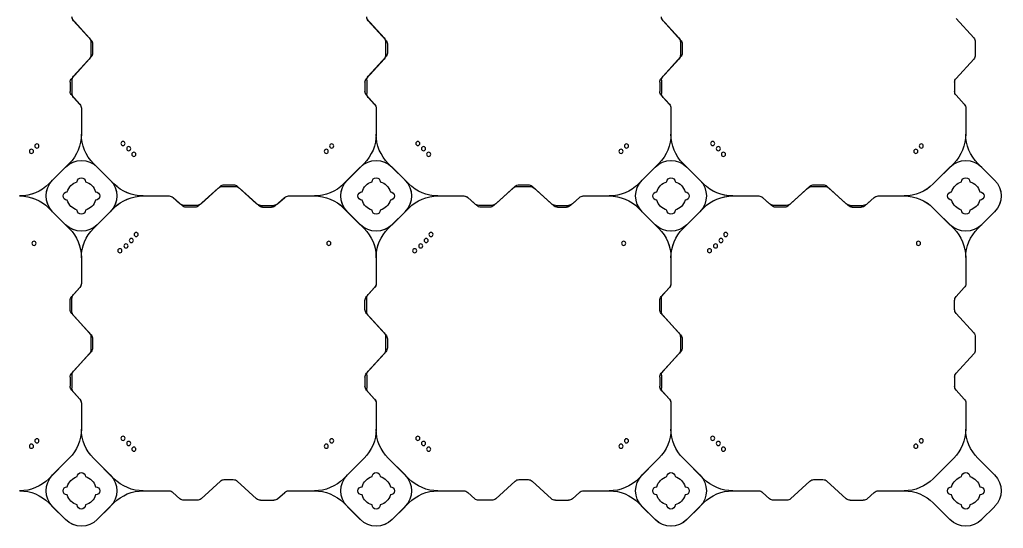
# Model space of a CAD drawing. Header units: millimetres. Extents: x -1612139 to -1260738, y 1141106 to 1536160.
# Drawn here: x -1326532 to -1324864, y 1183512 to 1184375 of the extents above; entities that cross this region are included whole.
import ezdxf

# ---------------------------------------------------------------- set-up
doc = ezdxf.new("R2010")
doc.units = ezdxf.units.MM
doc.header["$LTSCALE"] = 10
doc.layers.get('0').update_dxf_attribs({"linetype": 'CONTINUOUS'})
doc.layers.add('W-FLOAT_BOWL浮筒', color=253, linetype='CONTINUOUS')

# ---------------------------------------------------------------- blocks, each defined once
blk = doc.blocks.new('蓝色')
at = {"layer": 'W-FLOAT_BOWL浮筒', "color": 5}
for p, q in [((19479.5, 1549.2), (19451.2, 1520.9)), ((19457.5, 1527.3), (19479.4, 1549.2)), ((19533.2, 1549.2), (19555.2, 1527.3)), ((19533.2, 1549.2), (19561.5, 1520.9)), ((19979.5, 1549.2), (19951.2, 1520.9)), ((19957.5, 1527.3), (19979.4, 1549.2)), ((20033.2, 1549.2), (20055.2, 1527.3)), ((20033.2, 1549.2), (20061.5, 1520.9)), ((20479.5, 1549.2), (20451.2, 1520.9)), ((20457.5, 1527.3), (20479.4, 1549.2)), ((20533.2, 1549.2), (20555.2, 1527.3)), ((20533.2, 1549.2), (20561.5, 1520.9)), ((20979.5, 1549.2), (20951.2, 1520.9)), ((21033.2, 1549.2), (21055.2, 1527.3)), ((19673.5, 1513.8), (19661.6, 1503)), ((19702.5, 1516.4), (19680.2, 1516.4)), ((19709.2, 1513.8), (19742, 1484)), ((19803.5, 1513.8), (19770.7, 1484)), ((19810.2, 1516.4), (19832.5, 1516.4)), ((19839.2, 1513.8), (19851.1, 1503)), ((20173.5, 1513.8), (20161.6, 1503)), ((20202.5, 1516.4), (20180.2, 1516.4)), ((20209.2, 1513.8), (20242, 1484)), ((20303.5, 1513.8), (20270.7, 1484)), ((20310.2, 1516.4), (20332.5, 1516.4)), ((20339.2, 1513.8), (20351.1, 1503)), ((20673.5, 1513.8), (20661.6, 1503)), ((20702.5, 1516.4), (20680.2, 1516.4)), ((20709.2, 1513.8), (20742, 1484)), ((20803.5, 1513.8), (20770.7, 1484)), ((20810.2, 1516.4), (20832.5, 1516.4)), ((20839.2, 1513.8), (20851.1, 1503)), ((19610.9, 1500.4), (19654.9, 1500.4)), ((19857.8, 1500.4), (19901.6, 1500.4)), ((20110.9, 1500.4), (20154.9, 1500.4)), ((20357.8, 1500.4), (20401.6, 1500.4)), ((20610.9, 1500.4), (20654.9, 1500.4)), ((20857.8, 1500.4), (20901.6, 1500.4)), ((19485.8, 1445.1), (19451.1, 1479.9)), ((19457.5, 1473.5), (19485.8, 1445.2)), ((19526.8, 1445.1), (19561.6, 1479.9)), ((19555.2, 1473.5), (19526.8, 1445.2)), ((19748.7, 1481.4), (19764, 1481.4)), ((19985.8, 1445.1), (19951.1, 1479.9)), ((19957.5, 1473.5), (19985.8, 1445.2)), ((20026.8, 1445.1), (20061.6, 1479.9)), ((20055.2, 1473.5), (20026.8, 1445.2)), ((20248.7, 1481.4), (20264, 1481.4)), ((20485.8, 1445.1), (20451.1, 1479.9)), ((20457.5, 1473.5), (20485.8, 1445.2)), ((20526.8, 1445.1), (20561.6, 1479.9)), ((20555.2, 1473.5), (20526.8, 1445.2)), ((20748.7, 1481.4), (20764, 1481.4)), ((20985.8, 1445.1), (20951.1, 1479.9)), ((21055.2, 1473.5), (21026.8, 1445.2)), ((19506.3, 1351.6), (19506.3, 1395.8)), ((19506.3, 1351.8), (19506.3, 1395.8)), ((20006.3, 1351.6), (20006.3, 1395.8)), ((20006.3, 1351.8), (20006.3, 1395.8)), ((20506.3, 1351.6), (20506.3, 1395.8)), ((20506.3, 1351.8), (20506.3, 1395.8)), ((21006.3, 1351.6), (21006.3, 1395.8)), ((19489.9, 1329.7), (19503.7, 1344.9)), ((19492.9, 1333.2), (19503.7, 1345.1)), ((19989.9, 1329.7), (20003.7, 1344.9)), ((19992.9, 1333.2), (20003.7, 1345.1)), ((20489.9, 1329.7), (20503.7, 1344.9)), ((20492.9, 1333.2), (20503.7, 1345.1)), ((20989.9, 1329.7), (21003.7, 1344.9)), ((19487.3, 1307.7), (19487.3, 1323)), ((19490.3, 1304.2), (19490.3, 1326.5)), ((19987.3, 1307.7), (19987.3, 1323)), ((19990.3, 1304.2), (19990.3, 1326.5)), ((20487.3, 1307.7), (20487.3, 1323)), ((20490.3, 1304.2), (20490.3, 1326.5)), ((20987.3, 1307.7), (20987.3, 1323)), ((19489.9, 1301), (19519.7, 1268.2)), ((19492.9, 1297.5), (19522.7, 1264.7)), ((19989.9, 1301), (20019.7, 1268.2)), ((19992.9, 1297.5), (20022.7, 1264.7)), ((20489.9, 1301), (20519.7, 1268.2)), ((20492.9, 1297.5), (20522.7, 1264.7)), ((20989.9, 1301), (21019.7, 1268.2)), ((19522.3, 1239.2), (19522.3, 1261.5)), ((19525.3, 1242.7), (19525.3, 1258)), ((20022.3, 1239.2), (20022.3, 1261.5)), ((20025.3, 1242.7), (20025.3, 1258)), ((20522.3, 1239.2), (20522.3, 1261.5)), ((20525.3, 1242.7), (20525.3, 1258)), ((21022.3, 1239.2), (21022.3, 1261.5)), ((19492.9, 1203.2), (19522.7, 1236)), ((19992.9, 1203.2), (20022.7, 1236)), ((20492.9, 1203.2), (20522.7, 1236)), ((19489.9, 1199.7), (19519.7, 1232.5)), ((19989.9, 1199.7), (20019.7, 1232.5)), ((20489.9, 1199.7), (20519.7, 1232.5)), ((20989.9, 1199.7), (21019.7, 1232.5)), ((19487.3, 1193), (19487.3, 1177.7)), ((19490.3, 1196.5), (19490.3, 1174.2)), ((19987.3, 1193), (19987.3, 1177.7)), ((19990.3, 1196.5), (19990.3, 1174.2)), ((20487.3, 1193), (20487.3, 1177.7)), ((20490.3, 1196.5), (20490.3, 1174.2)), ((20987.3, 1193), (20987.3, 1177.7)), ((19489.9, 1171), (19503.7, 1155.8)), ((19989.9, 1171), (20003.7, 1155.8)), ((20489.9, 1171), (20503.7, 1155.8)), ((20989.9, 1171), (21003.7, 1155.8)), ((19492.9, 1167.5), (19503.7, 1155.6)), ((19992.9, 1167.5), (20003.7, 1155.6)), ((20492.9, 1167.5), (20503.7, 1155.6)), ((19506.3, 1105.1), (19506.3, 1149.1)), ((19506.3, 1105.1), (19506.3, 1148.9)), ((20006.3, 1105.1), (20006.3, 1149.1)), ((20006.3, 1105.1), (20006.3, 1148.9)), ((20506.3, 1105.1), (20506.3, 1149.1)), ((20506.3, 1105.1), (20506.3, 1148.9)), ((21006.3, 1105.1), (21006.3, 1149.1)), ((19451.1, 1020.9), (19485.8, 1055.6)), ((19457.5, 1027.2), (19485.8, 1055.5)), ((19561.6, 1020.9), (19526.8, 1055.6)), ((19555.2, 1027.2), (19526.8, 1055.5)), ((19951.1, 1020.9), (19985.8, 1055.6)), ((19957.5, 1027.2), (19985.8, 1055.5)), ((20061.6, 1020.9), (20026.8, 1055.6)), ((20055.2, 1027.2), (20026.8, 1055.5)), ((20451.1, 1020.9), (20485.8, 1055.6)), ((20457.5, 1027.2), (20485.8, 1055.5)), ((20561.6, 1020.9), (20526.8, 1055.6)), ((20555.2, 1027.2), (20526.8, 1055.5)), ((20951.1, 1020.9), (20985.8, 1055.6)), ((21055.2, 1027.2), (21026.8, 1055.5)), ((19479.5, 1049.2), (19451.2, 1020.9)), ((19457.5, 1027.3), (19479.4, 1049.2)), ((19533.2, 1049.2), (19555.2, 1027.3)), ((19533.2, 1049.2), (19561.5, 1020.9)), ((19979.5, 1049.2), (19951.2, 1020.9)), ((19957.5, 1027.3), (19979.4, 1049.2)), ((20033.2, 1049.2), (20055.2, 1027.3)), ((20033.2, 1049.2), (20061.5, 1020.9)), ((20479.5, 1049.2), (20451.2, 1020.9)), ((20457.5, 1027.3), (20479.4, 1049.2)), ((20533.2, 1049.2), (20555.2, 1027.3)), ((20533.2, 1049.2), (20561.5, 1020.9)), ((20979.5, 1049.2), (20951.2, 1020.9)), ((21033.2, 1049.2), (21055.2, 1027.3)), ((19699, 1019.4), (19683.7, 1019.4)), ((19813.7, 1019.4), (19829, 1019.4)), ((20199, 1019.4), (20183.7, 1019.4)), ((20313.7, 1019.4), (20329, 1019.4)), ((20699, 1019.4), (20683.7, 1019.4)), ((20813.7, 1019.4), (20829, 1019.4)), ((19673.5, 1013.8), (19661.6, 1003)), ((19677, 1016.8), (19661.8, 1003)), ((19702.5, 1016.4), (19680.2, 1016.4)), ((19705.7, 1016.8), (19738.5, 987)), ((19709.2, 1013.8), (19742, 984)), ((19803.5, 1013.8), (19770.7, 984)), ((19807, 1016.8), (19774.2, 987)), ((19810.2, 1016.4), (19832.5, 1016.4)), ((19835.7, 1016.8), (19850.9, 1003)), ((19839.2, 1013.8), (19851.1, 1003)), ((20173.5, 1013.8), (20161.6, 1003)), ((20177, 1016.8), (20161.8, 1003)), ((20202.5, 1016.4), (20180.2, 1016.4)), ((20205.7, 1016.8), (20238.5, 987)), ((20209.2, 1013.8), (20242, 984)), ((20303.5, 1013.8), (20270.7, 984)), ((20307, 1016.8), (20274.2, 987)), ((20310.2, 1016.4), (20332.5, 1016.4)), ((20335.7, 1016.8), (20350.9, 1003)), ((20339.2, 1013.8), (20351.1, 1003)), ((20673.5, 1013.8), (20661.6, 1003)), ((20677, 1016.8), (20661.8, 1003)), ((20702.5, 1016.4), (20680.2, 1016.4)), ((20705.7, 1016.8), (20738.5, 987)), ((20709.2, 1013.8), (20742, 984)), ((20803.5, 1013.8), (20770.7, 984)), ((20807, 1016.8), (20774.2, 987)), ((20810.2, 1016.4), (20832.5, 1016.4)), ((20835.7, 1016.8), (20850.9, 1003)), ((20839.2, 1013.8), (20851.1, 1003)), ((19610.9, 1000.4), (19654.9, 1000.4)), ((19610.9, 1000.4), (19655.1, 1000.4)), ((19745.2, 984.4), (19767.5, 984.4)), ((19857.6, 1000.4), (19901.6, 1000.4)), ((19857.8, 1000.4), (19901.6, 1000.4)), ((20110.9, 1000.4), (20154.9, 1000.4)), ((20110.9, 1000.4), (20155.1, 1000.4)), ((20245.2, 984.4), (20267.5, 984.4)), ((20357.6, 1000.4), (20401.6, 1000.4)), ((20357.8, 1000.4), (20401.6, 1000.4)), ((20610.9, 1000.4), (20654.9, 1000.4)), ((20610.9, 1000.4), (20655.1, 1000.4)), ((20745.2, 984.4), (20767.5, 984.4)), ((20857.6, 1000.4), (20901.6, 1000.4)), ((20857.8, 1000.4), (20901.6, 1000.4)), ((19485.8, 945.1), (19451.1, 979.9)), ((19479.5, 951.6), (19451.2, 979.9)), ((19457.5, 973.5), (19485.8, 945.2)), ((19479.4, 951.6), (19457.5, 973.5)), ((19526.8, 945.1), (19561.6, 979.9)), ((19555.2, 973.5), (19526.8, 945.2)), ((19533.2, 951.6), (19561.5, 979.9)), ((19555.2, 973.5), (19533.2, 951.6)), ((19748.7, 981.4), (19764, 981.4)), ((19985.8, 945.1), (19951.1, 979.9)), ((19979.5, 951.6), (19951.2, 979.9)), ((19957.5, 973.5), (19985.8, 945.2)), ((19979.4, 951.6), (19957.5, 973.5)), ((20026.8, 945.1), (20061.6, 979.9)), ((20055.2, 973.5), (20026.8, 945.2)), ((20033.2, 951.6), (20061.5, 979.9)), ((20055.2, 973.5), (20033.2, 951.6)), ((20248.7, 981.4), (20264, 981.4)), ((20485.8, 945.1), (20451.1, 979.9)), ((20479.5, 951.6), (20451.2, 979.9)), ((20457.5, 973.5), (20485.8, 945.2)), ((20479.4, 951.6), (20457.5, 973.5)), ((20526.8, 945.1), (20561.6, 979.9)), ((20555.2, 973.5), (20526.8, 945.2)), ((20533.2, 951.6), (20561.5, 979.9)), ((20555.2, 973.5), (20533.2, 951.6)), ((20748.7, 981.4), (20764, 981.4)), ((20985.8, 945.1), (20951.1, 979.9)), ((20979.5, 951.6), (20951.2, 979.9)), ((21055.2, 973.5), (21026.8, 945.2)), ((21055.2, 973.5), (21033.2, 951.6)), ((19506.3, 851.6), (19506.3, 895.8)), ((19506.3, 851.8), (19506.3, 895.8)), ((20006.3, 851.6), (20006.3, 895.8)), ((20006.3, 851.8), (20006.3, 895.8)), ((20506.3, 851.6), (20506.3, 895.8)), ((20506.3, 851.8), (20506.3, 895.8)), ((21006.3, 851.6), (21006.3, 895.8)), ((19489.9, 829.7), (19503.7, 844.9)), ((19492.9, 833.2), (19503.7, 845.1)), ((19989.9, 829.7), (20003.7, 844.9)), ((19992.9, 833.2), (20003.7, 845.1)), ((20489.9, 829.7), (20503.7, 844.9)), ((20492.9, 833.2), (20503.7, 845.1)), ((20989.9, 829.7), (21003.7, 844.9)), ((19487.3, 807.7), (19487.3, 823)), ((19490.3, 804.2), (19490.3, 826.5)), ((19987.3, 807.7), (19987.3, 823)), ((19990.3, 804.2), (19990.3, 826.5)), ((20487.3, 807.7), (20487.3, 823)), ((20490.3, 804.2), (20490.3, 826.5)), ((20987.3, 807.7), (20987.3, 823)), ((19489.9, 801), (19519.7, 768.2)), ((19989.9, 801), (20019.7, 768.2)), ((20489.9, 801), (20519.7, 768.2)), ((20989.9, 801), (21019.7, 768.2)), ((19492.9, 797.5), (19522.7, 764.7)), ((19992.9, 797.5), (20022.7, 764.7)), ((20492.9, 797.5), (20522.7, 764.7)), ((19522.3, 739.2), (19522.3, 761.5)), ((19525.3, 742.7), (19525.3, 758)), ((20022.3, 739.2), (20022.3, 761.5)), ((20025.3, 742.7), (20025.3, 758)), ((20522.3, 739.2), (20522.3, 761.5)), ((20525.3, 742.7), (20525.3, 758)), ((21022.3, 739.2), (21022.3, 761.5)), ((19492.9, 703.2), (19522.7, 736)), ((19992.9, 703.2), (20022.7, 736)), ((20492.9, 703.2), (20522.7, 736)), ((19489.9, 699.7), (19519.7, 732.5)), ((19989.9, 699.7), (20019.7, 732.5)), ((20489.9, 699.7), (20519.7, 732.5)), ((20989.9, 699.7), (21019.7, 732.5))]:
    blk.add_line(p, q, dxfattribs=at)
for centre in [(19421.6, 1424.8), (19430.8, 1415.6), (19586.6, 1420.1), (19595.3, 1429.8), (19921.6, 1424.8), (19930.8, 1415.6), (20086.6, 1420.1), (20095.3, 1429.8), (20421.6, 1424.8), (20430.8, 1415.6), (20586.6, 1420.1), (20595.3, 1429.8), (20921.6, 1424.8), (20930.8, 1415.6), (19576.9, 1411.4), (20076.9, 1411.4), (20576.9, 1411.4), (19571.6, 1093.3), (19581.9, 1085.1), (20071.6, 1093.3), (20081.9, 1085.1), (20571.6, 1093.3), (20581.9, 1085.1), (19426, 1080.7), (19591.1, 1075.9), (19599.2, 1065.7), (19926, 1080.7), (20091.1, 1075.9), (20099.2, 1065.7), (20426, 1080.7), (20591.1, 1075.9), (20599.2, 1065.7), (20926, 1080.7), (19421.6, 924.8), (19430.8, 915.6), (19586.6, 920.1), (19595.3, 929.8), (19921.6, 924.8), (19930.8, 915.6), (20086.6, 920.1), (20095.3, 929.8), (20421.6, 924.8), (20430.8, 915.6), (20586.6, 920.1), (20595.3, 929.8), (20921.6, 924.8), (20930.8, 915.6), (19576.9, 911.4), (20076.9, 911.4), (20576.9, 911.4)]:
    blk.add_circle(centre, 3.5, dxfattribs=at)
for centre, radius, start, end in [((19506.3, 1522.3), 38, 45, 135), ((19506.4, 1522.3), 38, 45, 135), ((20006.3, 1522.3), 38, 45, 135), ((20006.4, 1522.3), 38, 45, 135), ((20506.3, 1522.3), 38, 45, 135), ((20506.4, 1522.3), 38, 45, 135), ((21006.4, 1522.3), 38, 45, 135), ((19401.7, 1570.4), 70, 270, 315), ((19484.4, 1500.4), 38, 135, 225), ((19506.3, 1500.4), 25, 106.2602, 163.7398), ((19506.3, 1500.4), 25, 106.2602, 163.7398), ((19506.3, 1524.4), 7, 0, 180), ((19506.3, 1524.4), 7, 0, 180), ((19506.3, 1500.4), 25, 16.2602, 73.7398), ((19506.3, 1500.4), 25, 16.2602, 73.7398), ((19528.3, 1500.4), 38, 315, 45), ((19611, 1570.4), 70, 225, 270), ((19901.7, 1570.4), 70, 270, 315), ((19984.4, 1500.4), 38, 135, 225), ((20006.3, 1500.4), 25, 106.2602, 163.7398), ((20006.3, 1500.4), 25, 106.2602, 163.7398), ((20006.3, 1524.4), 7, 0, 180), ((20006.3, 1524.4), 7, 0, 180), ((20006.3, 1500.4), 25, 16.2602, 73.7398), ((20006.3, 1500.4), 25, 16.2602, 73.7398), ((20028.3, 1500.4), 38, 315, 45), ((20111, 1570.4), 70, 225, 270), ((20401.7, 1570.4), 70, 270, 315), ((20484.4, 1500.4), 38, 135, 225), ((20506.3, 1500.4), 25, 106.2602, 163.7398), ((20506.3, 1500.4), 25, 106.2602, 163.7398), ((20506.3, 1524.4), 7, 0, 180), ((20506.3, 1524.4), 7, 0, 180), ((20506.3, 1500.4), 25, 16.2602, 73.7398), ((20506.3, 1500.4), 25, 16.2602, 73.7398), ((20528.3, 1500.4), 38, 315, 45), ((20611, 1570.4), 70, 225, 270), ((20901.7, 1570.4), 70, 270, 315), ((21006.3, 1500.4), 25, 106.2602, 163.7398), ((21006.3, 1524.4), 7, 0, 180), ((21006.3, 1500.4), 25, 16.2602, 73.7398), ((21028.3, 1500.4), 38, 315, 45), ((19482.3, 1500.4), 7, 90, 270), ((19482.3, 1500.4), 7, 90, 270), ((19530.3, 1500.4), 7, 270, 90), ((19530.3, 1500.4), 7, 270, 90), ((19654.9, 1510.4), 10, 270, 312.2737), ((19680.2, 1506.4), 10, 90, 132.2737), ((19702.5, 1506.4), 10, 47.7263, 90), ((19810.2, 1506.4), 10, 90, 132.2737), ((19832.5, 1506.4), 10, 47.7263, 90), ((19857.8, 1510.4), 10, 227.7263, 270), ((19982.3, 1500.4), 7, 90, 270), ((19982.3, 1500.4), 7, 90, 270), ((20030.3, 1500.4), 7, 270, 90), ((20030.3, 1500.4), 7, 270, 90), ((20154.9, 1510.4), 10, 270, 312.2737), ((20180.2, 1506.4), 10, 90, 132.2737), ((20202.5, 1506.4), 10, 47.7263, 90), ((20310.2, 1506.4), 10, 90, 132.2737), ((20332.5, 1506.4), 10, 47.7263, 90), ((20357.8, 1510.4), 10, 227.7263, 270), ((20482.3, 1500.4), 7, 90, 270), ((20482.3, 1500.4), 7, 90, 270), ((20530.3, 1500.4), 7, 270, 90), ((20530.3, 1500.4), 7, 270, 90), ((20654.9, 1510.4), 10, 270, 312.2737), ((20680.2, 1506.4), 10, 90, 132.2737), ((20702.5, 1506.4), 10, 47.7263, 90), ((20810.2, 1506.4), 10, 90, 132.2737), ((20832.5, 1506.4), 10, 47.7263, 90), ((20857.8, 1510.4), 10, 227.7263, 270), ((20982.3, 1500.4), 7, 90, 270), ((21030.3, 1500.4), 7, 270, 90), ((19401.6, 1430.4), 70, 45, 90), ((19506.3, 1500.4), 25, 196.2602, 253.7398), ((19506.3, 1500.4), 25, 196.2602, 253.7398), ((19506.3, 1500.4), 25, 286.2602, 343.7398), ((19506.3, 1500.4), 25, 286.2602, 343.7398), ((19611.1, 1430.4), 70, 90, 135), ((19901.6, 1430.4), 70, 45, 90), ((20006.3, 1500.4), 25, 196.2602, 253.7398), ((20006.3, 1500.4), 25, 196.2602, 253.7398), ((20006.3, 1500.4), 25, 286.2602, 343.7398), ((20006.3, 1500.4), 25, 286.2602, 343.7398), ((20111.1, 1430.4), 70, 90, 135), ((20401.6, 1430.4), 70, 45, 90), ((20506.3, 1500.4), 25, 196.2602, 253.7398), ((20506.3, 1500.4), 25, 196.2602, 253.7398), ((20506.3, 1500.4), 25, 286.2602, 343.7398), ((20506.3, 1500.4), 25, 286.2602, 343.7398), ((20611.1, 1430.4), 70, 90, 135), ((20901.6, 1430.4), 70, 45, 90), ((21006.3, 1500.4), 25, 196.2602, 253.7398), ((21006.3, 1500.4), 25, 286.2602, 343.7398), ((19506.3, 1476.4), 7, 180, 0), ((19506.3, 1476.4), 7, 180, 0), ((19748.7, 1491.4), 10, 227.7263, 270), ((19764, 1491.4), 10, 270, 312.2737), ((20006.3, 1476.4), 7, 180, 0), ((20006.3, 1476.4), 7, 180, 0), ((20248.7, 1491.4), 10, 227.7263, 270), ((20264, 1491.4), 10, 270, 312.2737), ((20506.3, 1476.4), 7, 180, 0), ((20506.3, 1476.4), 7, 180, 0), ((20748.7, 1491.4), 10, 227.7263, 270), ((20764, 1491.4), 10, 270, 312.2737), ((21006.3, 1476.4), 7, 180, 0), ((19436.3, 1395.7), 70, 0, 45), ((19436.3, 1395.7), 70, 0, 45), ((19576.3, 1395.7), 70, 135, 180), ((19576.3, 1395.7), 70, 135, 180), ((19936.3, 1395.7), 70, 0, 45), ((19936.3, 1395.7), 70, 0, 45), ((20076.3, 1395.7), 70, 135, 180), ((20076.3, 1395.7), 70, 135, 180), ((20436.3, 1395.7), 70, 0, 45), ((20436.3, 1395.7), 70, 0, 45), ((20576.3, 1395.7), 70, 135, 180), ((20576.3, 1395.7), 70, 135, 180), ((20936.3, 1395.7), 70, 0, 45), ((21076.3, 1395.7), 70, 135, 180), ((19496.3, 1351.8), 10, 317.7263, 0), ((19496.3, 1351.6), 10, 317.7263, 0), ((19996.3, 1351.8), 10, 317.7263, 0), ((19996.3, 1351.6), 10, 317.7263, 0), ((20496.3, 1351.8), 10, 317.7263, 0), ((20496.3, 1351.6), 10, 317.7263, 0), ((20996.3, 1351.6), 10, 317.7263, 0), ((19497.3, 1323), 10, 137.7263, 180), ((19500.3, 1326.5), 10, 137.7263, 180), ((19997.3, 1323), 10, 137.7263, 180), ((20000.3, 1326.5), 10, 137.7263, 180), ((20497.3, 1323), 10, 137.7263, 180), ((20500.3, 1326.5), 10, 137.7263, 180), ((20997.3, 1323), 10, 137.7263, 180), ((19497.3, 1307.7), 10, 180, 222.2737), ((19500.3, 1304.2), 10, 180, 222.2737), ((19997.3, 1307.7), 10, 180, 222.2737), ((20000.3, 1304.2), 10, 180, 222.2737), ((20497.3, 1307.7), 10, 180, 222.2737), ((20500.3, 1304.2), 10, 180, 222.2737), ((20997.3, 1307.7), 10, 180, 222.2737), ((19512.3, 1261.5), 10, 0, 42.2737), ((20012.3, 1261.5), 10, 0, 42.2737), ((20512.3, 1261.5), 10, 0, 42.2737), ((21012.3, 1261.5), 10, 0, 42.2737), ((19515.3, 1258), 10, 0, 42.2737), ((20015.3, 1258), 10, 0, 42.2737), ((20515.3, 1258), 10, 0, 42.2737), ((19512.3, 1239.2), 10, 317.7263, 0), ((19515.3, 1242.7), 10, 317.7263, 0), ((20012.3, 1239.2), 10, 317.7263, 0), ((20015.3, 1242.7), 10, 317.7263, 0), ((20512.3, 1239.2), 10, 317.7263, 0), ((20515.3, 1242.7), 10, 317.7263, 0), ((21012.3, 1239.2), 10, 317.7263, 0), ((19500.3, 1196.5), 10, 137.7263, 180), ((20000.3, 1196.5), 10, 137.7263, 180), ((20500.3, 1196.5), 10, 137.7263, 180), ((19497.3, 1193), 10, 137.7263, 180), ((19997.3, 1193), 10, 137.7263, 180), ((20497.3, 1193), 10, 137.7263, 180), ((20997.3, 1193), 10, 137.7263, 180), ((19497.3, 1177.7), 10, 180, 222.2737), ((19500.3, 1174.2), 10, 180, 222.2737), ((19997.3, 1177.7), 10, 180, 222.2737), ((20000.3, 1174.2), 10, 180, 222.2737), ((20497.3, 1177.7), 10, 180, 222.2737), ((20500.3, 1174.2), 10, 180, 222.2737), ((20997.3, 1177.7), 10, 180, 222.2737), ((19496.3, 1149.1), 10, 0, 42.2737), ((19496.3, 1148.9), 10, 0, 42.2737), ((19996.3, 1149.1), 10, 0, 42.2737), ((19996.3, 1148.9), 10, 0, 42.2737), ((20496.3, 1149.1), 10, 0, 42.2737), ((20496.3, 1148.9), 10, 0, 42.2737), ((20996.3, 1149.1), 10, 0, 42.2737), ((19436.3, 1105.1), 70, 315, 0), ((19436.3, 1105), 70, 315, 0), ((19576.3, 1105.1), 70, 180, 225), ((19576.3, 1105), 70, 180, 225), ((19936.3, 1105.1), 70, 315, 0), ((19936.3, 1105), 70, 315, 0), ((20076.3, 1105.1), 70, 180, 225), ((20076.3, 1105), 70, 180, 225), ((20436.3, 1105.1), 70, 315, 0), ((20436.3, 1105), 70, 315, 0), ((20576.3, 1105.1), 70, 180, 225), ((20576.3, 1105), 70, 180, 225), ((20936.3, 1105.1), 70, 315, 0), ((21076.3, 1105), 70, 180, 225), ((19506.3, 1022.3), 38, 45, 135), ((19506.4, 1022.3), 38, 45, 135), ((20006.3, 1022.3), 38, 45, 135), ((20006.4, 1022.3), 38, 45, 135), ((20506.3, 1022.3), 38, 45, 135), ((20506.4, 1022.3), 38, 45, 135), ((21006.4, 1022.3), 38, 45, 135), ((19401.6, 1070.4), 70, 270, 315), ((19401.7, 1070.4), 70, 270, 315), ((19484.4, 1000.4), 38, 135, 225), ((19484.4, 1000.3), 38, 135, 225), ((19506.3, 1000.4), 25, 106.2602, 163.7398), ((19506.3, 1000.4), 25, 106.2602, 163.7398), ((19506.3, 1000.4), 25, 106.2602, 163.7398), ((19506.3, 1000.4), 25, 106.2602, 163.7398), ((19506.3, 1024.4), 7, 0, 180), ((19506.3, 1024.4), 7, 0, 180), ((19506.3, 1024.4), 7, 0, 180), ((19506.3, 1024.4), 7, 0, 180), ((19506.3, 1000.4), 25, 16.2602, 73.7398), ((19506.3, 1000.4), 25, 16.2602, 73.7398), ((19506.3, 1000.4), 25, 16.2602, 73.7398), ((19506.3, 1000.4), 25, 16.2602, 73.7398), ((19528.3, 1000.4), 38, 315, 45), ((19528.3, 1000.3), 38, 315, 45), ((19611, 1070.4), 70, 225, 270), ((19611.1, 1070.4), 70, 225, 270), ((19683.7, 1009.4), 10, 90, 132.2737), ((19699, 1009.4), 10, 47.7263, 90), ((19813.7, 1009.4), 10, 90, 132.2737), ((19829, 1009.4), 10, 47.7263, 90), ((19901.6, 1070.4), 70, 270, 315), ((19901.7, 1070.4), 70, 270, 315), ((19984.4, 1000.4), 38, 135, 225), ((19984.4, 1000.3), 38, 135, 225), ((20006.3, 1000.4), 25, 106.2602, 163.7398), ((20006.3, 1000.4), 25, 106.2602, 163.7398), ((20006.3, 1000.4), 25, 106.2602, 163.7398), ((20006.3, 1000.4), 25, 106.2602, 163.7398), ((20006.3, 1024.4), 7, 0, 180), ((20006.3, 1024.4), 7, 0, 180), ((20006.3, 1024.4), 7, 0, 180), ((20006.3, 1024.4), 7, 0, 180), ((20006.3, 1000.4), 25, 16.2602, 73.7398), ((20006.3, 1000.4), 25, 16.2602, 73.7398), ((20006.3, 1000.4), 25, 16.2602, 73.7398), ((20006.3, 1000.4), 25, 16.2602, 73.7398), ((20028.3, 1000.4), 38, 315, 45), ((20028.3, 1000.3), 38, 315, 45), ((20111, 1070.4), 70, 225, 270), ((20111.1, 1070.4), 70, 225, 270), ((20183.7, 1009.4), 10, 90, 132.2737), ((20199, 1009.4), 10, 47.7263, 90), ((20313.7, 1009.4), 10, 90, 132.2737), ((20329, 1009.4), 10, 47.7263, 90), ((20401.6, 1070.4), 70, 270, 315), ((20401.7, 1070.4), 70, 270, 315), ((20484.4, 1000.4), 38, 135, 225), ((20484.4, 1000.3), 38, 135, 225), ((20506.3, 1000.4), 25, 106.2602, 163.7398), ((20506.3, 1000.4), 25, 106.2602, 163.7398), ((20506.3, 1000.4), 25, 106.2602, 163.7398), ((20506.3, 1000.4), 25, 106.2602, 163.7398), ((20506.3, 1024.4), 7, 0, 180), ((20506.3, 1024.4), 7, 0, 180), ((20506.3, 1024.4), 7, 0, 180), ((20506.3, 1024.4), 7, 0, 180), ((20506.3, 1000.4), 25, 16.2602, 73.7398), ((20506.3, 1000.4), 25, 16.2602, 73.7398), ((20506.3, 1000.4), 25, 16.2602, 73.7398), ((20506.3, 1000.4), 25, 16.2602, 73.7398), ((20528.3, 1000.4), 38, 315, 45), ((20528.3, 1000.3), 38, 315, 45), ((20611, 1070.4), 70, 225, 270), ((20611.1, 1070.4), 70, 225, 270), ((20683.7, 1009.4), 10, 90, 132.2737), ((20699, 1009.4), 10, 47.7263, 90), ((20813.7, 1009.4), 10, 90, 132.2737), ((20829, 1009.4), 10, 47.7263, 90), ((20901.6, 1070.4), 70, 270, 315), ((20901.7, 1070.4), 70, 270, 315), ((21006.3, 1000.4), 25, 106.2602, 163.7398), ((21006.3, 1000.4), 25, 106.2602, 163.7398), ((21006.3, 1024.4), 7, 0, 180), ((21006.3, 1024.4), 7, 0, 180), ((21006.3, 1000.4), 25, 16.2602, 73.7398), ((21006.3, 1000.4), 25, 16.2602, 73.7398), ((21028.3, 1000.4), 38, 315, 45), ((21028.3, 1000.3), 38, 315, 45), ((19482.3, 1000.4), 7, 90, 270), ((19482.3, 1000.4), 7, 90, 270), ((19482.3, 1000.4), 7, 90, 270), ((19482.3, 1000.4), 7, 90, 270), ((19530.3, 1000.4), 7, 270, 90), ((19530.3, 1000.4), 7, 270, 90), ((19530.3, 1000.4), 7, 270, 90), ((19530.3, 1000.4), 7, 270, 90), ((19654.9, 1010.4), 10, 270, 312.2737), ((19655.1, 1010.4), 10, 270, 312.2737), ((19680.2, 1006.4), 10, 90, 132.2737), ((19702.5, 1006.4), 10, 47.7263, 90), ((19810.2, 1006.4), 10, 90, 132.2737), ((19832.5, 1006.4), 10, 47.7263, 90), ((19857.6, 1010.4), 10, 227.7263, 270), ((19857.8, 1010.4), 10, 227.7263, 270), ((19982.3, 1000.4), 7, 90, 270), ((19982.3, 1000.4), 7, 90, 270), ((19982.3, 1000.4), 7, 90, 270), ((19982.3, 1000.4), 7, 90, 270), ((20030.3, 1000.4), 7, 270, 90), ((20030.3, 1000.4), 7, 270, 90), ((20030.3, 1000.4), 7, 270, 90), ((20030.3, 1000.4), 7, 270, 90), ((20154.9, 1010.4), 10, 270, 312.2737), ((20155.1, 1010.4), 10, 270, 312.2737), ((20180.2, 1006.4), 10, 90, 132.2737), ((20202.5, 1006.4), 10, 47.7263, 90), ((20310.2, 1006.4), 10, 90, 132.2737), ((20332.5, 1006.4), 10, 47.7263, 90), ((20357.6, 1010.4), 10, 227.7263, 270), ((20357.8, 1010.4), 10, 227.7263, 270), ((20482.3, 1000.4), 7, 90, 270), ((20482.3, 1000.4), 7, 90, 270), ((20482.3, 1000.4), 7, 90, 270), ((20482.3, 1000.4), 7, 90, 270), ((20530.3, 1000.4), 7, 270, 90), ((20530.3, 1000.4), 7, 270, 90), ((20530.3, 1000.4), 7, 270, 90), ((20530.3, 1000.4), 7, 270, 90), ((20654.9, 1010.4), 10, 270, 312.2737), ((20655.1, 1010.4), 10, 270, 312.2737), ((20680.2, 1006.4), 10, 90, 132.2737), ((20702.5, 1006.4), 10, 47.7263, 90), ((20810.2, 1006.4), 10, 90, 132.2737), ((20832.5, 1006.4), 10, 47.7263, 90), ((20857.6, 1010.4), 10, 227.7263, 270), ((20857.8, 1010.4), 10, 227.7263, 270), ((20982.3, 1000.4), 7, 90, 270), ((20982.3, 1000.4), 7, 90, 270), ((21030.3, 1000.4), 7, 270, 90), ((21030.3, 1000.4), 7, 270, 90), ((19401.6, 930.4), 70, 45, 90), ((19401.7, 930.4), 70, 45, 90), ((19506.3, 1000.4), 25, 196.2602, 253.7398), ((19506.3, 1000.4), 25, 196.2602, 253.7398), ((19506.3, 1000.4), 25, 196.2602, 253.7398), ((19506.3, 1000.4), 25, 196.2602, 253.7398), ((19506.3, 1000.4), 25, 286.2602, 343.7398), ((19506.3, 1000.4), 25, 286.2602, 343.7398), ((19506.3, 1000.4), 25, 286.2602, 343.7398), ((19506.3, 1000.4), 25, 286.2602, 343.7398), ((19611, 930.4), 70, 90, 135), ((19611.1, 930.4), 70, 90, 135), ((19745.2, 994.4), 10, 227.7263, 270), ((19767.5, 994.4), 10, 270, 312.2737), ((19901.6, 930.4), 70, 45, 90), ((19901.7, 930.4), 70, 45, 90), ((20006.3, 1000.4), 25, 196.2602, 253.7398), ((20006.3, 1000.4), 25, 196.2602, 253.7398), ((20006.3, 1000.4), 25, 196.2602, 253.7398), ((20006.3, 1000.4), 25, 196.2602, 253.7398), ((20006.3, 1000.4), 25, 286.2602, 343.7398), ((20006.3, 1000.4), 25, 286.2602, 343.7398), ((20006.3, 1000.4), 25, 286.2602, 343.7398), ((20006.3, 1000.4), 25, 286.2602, 343.7398), ((20111, 930.4), 70, 90, 135), ((20111.1, 930.4), 70, 90, 135), ((20245.2, 994.4), 10, 227.7263, 270), ((20267.5, 994.4), 10, 270, 312.2737), ((20401.6, 930.4), 70, 45, 90), ((20401.7, 930.4), 70, 45, 90), ((20506.3, 1000.4), 25, 196.2602, 253.7398), ((20506.3, 1000.4), 25, 196.2602, 253.7398), ((20506.3, 1000.4), 25, 196.2602, 253.7398), ((20506.3, 1000.4), 25, 196.2602, 253.7398), ((20506.3, 1000.4), 25, 286.2602, 343.7398), ((20506.3, 1000.4), 25, 286.2602, 343.7398), ((20506.3, 1000.4), 25, 286.2602, 343.7398), ((20506.3, 1000.4), 25, 286.2602, 343.7398), ((20611, 930.4), 70, 90, 135), ((20611.1, 930.4), 70, 90, 135), ((20745.2, 994.4), 10, 227.7263, 270), ((20767.5, 994.4), 10, 270, 312.2737), ((20901.6, 930.4), 70, 45, 90), ((20901.7, 930.4), 70, 45, 90), ((21006.3, 1000.4), 25, 196.2602, 253.7398), ((21006.3, 1000.4), 25, 196.2602, 253.7398), ((21006.3, 1000.4), 25, 286.2602, 343.7398), ((21006.3, 1000.4), 25, 286.2602, 343.7398), ((19506.3, 976.4), 7, 180, 0), ((19506.3, 976.4), 7, 180, 0), ((19506.3, 976.4), 7, 180, 0), ((19506.3, 976.4), 7, 180, 0), ((19748.7, 991.4), 10, 227.7263, 270), ((19764, 991.4), 10, 270, 312.2737), ((20006.3, 976.4), 7, 180, 0), ((20006.3, 976.4), 7, 180, 0), ((20006.3, 976.4), 7, 180, 0), ((20006.3, 976.4), 7, 180, 0), ((20248.7, 991.4), 10, 227.7263, 270), ((20264, 991.4), 10, 270, 312.2737), ((20506.3, 976.4), 7, 180, 0), ((20506.3, 976.4), 7, 180, 0), ((20506.3, 976.4), 7, 180, 0), ((20506.3, 976.4), 7, 180, 0), ((20748.7, 991.4), 10, 227.7263, 270), ((20764, 991.4), 10, 270, 312.2737), ((21006.3, 976.4), 7, 180, 0), ((21006.3, 976.4), 7, 180, 0), ((19506.3, 978.4), 38, 225, 315), ((19506.4, 978.4), 38, 225, 315), ((20006.3, 978.4), 38, 225, 315), ((20006.4, 978.4), 38, 225, 315), ((20506.3, 978.4), 38, 225, 315), ((20506.4, 978.4), 38, 225, 315), ((21006.4, 978.4), 38, 225, 315), ((19436.3, 895.7), 70, 0, 45), ((19436.3, 895.7), 70, 0, 45), ((19576.3, 895.7), 70, 135, 180), ((19576.3, 895.7), 70, 135, 180), ((19936.3, 895.7), 70, 0, 45), ((19936.3, 895.7), 70, 0, 45), ((20076.3, 895.7), 70, 135, 180), ((20076.3, 895.7), 70, 135, 180), ((20436.3, 895.7), 70, 0, 45), ((20436.3, 895.7), 70, 0, 45), ((20576.3, 895.7), 70, 135, 180), ((20576.3, 895.7), 70, 135, 180), ((20936.3, 895.7), 70, 0, 45), ((21076.3, 895.7), 70, 135, 180), ((19496.3, 851.8), 10, 317.7263, 0), ((19496.3, 851.6), 10, 317.7263, 0), ((19996.3, 851.8), 10, 317.7263, 0), ((19996.3, 851.6), 10, 317.7263, 0), ((20496.3, 851.8), 10, 317.7263, 0), ((20496.3, 851.6), 10, 317.7263, 0), ((20996.3, 851.6), 10, 317.7263, 0), ((19497.3, 823), 10, 137.7263, 180), ((19500.3, 826.5), 10, 137.7263, 180), ((19997.3, 823), 10, 137.7263, 180), ((20000.3, 826.5), 10, 137.7263, 180), ((20497.3, 823), 10, 137.7263, 180), ((20500.3, 826.5), 10, 137.7263, 180), ((20997.3, 823), 10, 137.7263, 180), ((19497.3, 807.7), 10, 180, 222.2737), ((19500.3, 804.2), 10, 180, 222.2737), ((19997.3, 807.7), 10, 180, 222.2737), ((20000.3, 804.2), 10, 180, 222.2737), ((20497.3, 807.7), 10, 180, 222.2737), ((20500.3, 804.2), 10, 180, 222.2737), ((20997.3, 807.7), 10, 180, 222.2737), ((19512.3, 761.5), 10, 0, 42.2737), ((20012.3, 761.5), 10, 0, 42.2737), ((20512.3, 761.5), 10, 0, 42.2737), ((21012.3, 761.5), 10, 0, 42.2737), ((19515.3, 758), 10, 0, 42.2737), ((20015.3, 758), 10, 0, 42.2737), ((20515.3, 758), 10, 0, 42.2737), ((19512.3, 739.2), 10, 317.7263, 0), ((19515.3, 742.7), 10, 317.7263, 0), ((20012.3, 739.2), 10, 317.7263, 0), ((20015.3, 742.7), 10, 317.7263, 0), ((20512.3, 739.2), 10, 317.7263, 0), ((20515.3, 742.7), 10, 317.7263, 0), ((21012.3, 739.2), 10, 317.7263, 0), ((19500.3, 696.5), 10, 137.7263, 180), ((20000.3, 696.5), 10, 137.7263, 180), ((20500.3, 696.5), 10, 137.7263, 180)]:
    blk.add_arc(centre, radius, start, end, dxfattribs=at)

msp = doc.modelspace()

# ---------------------------------------------------------------- block references
at = {"xscale": -1, "rotation": 180}
msp.add_blockref('蓝色', (-1345933.8, 1185076.5), dxfattribs=at)

doc.saveas('drawing.dxf')
